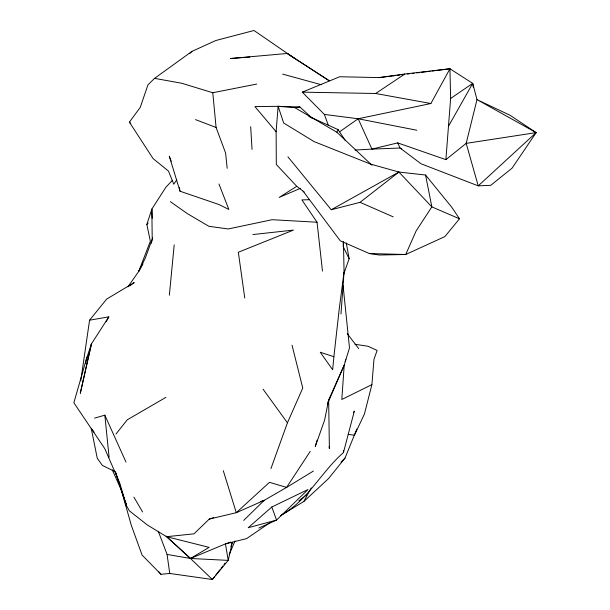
<?xml version="1.0" encoding="UTF-8"?>
<svg xmlns="http://www.w3.org/2000/svg" width="610" height="610" viewBox="0 0 610 610"><rect width="100%" height="100%" fill="white"/><g stroke="black" fill="none" stroke-linecap="round" stroke-linejoin="round"><path stroke-width="0.91" d="M343.277 241.934L343.224 246.661L349.141 258.777L343.88 273.585M355.058 150.06L371.932 149.107L397.674 142.885L445.887 159.652L450.63 98.477L449.944 68.778L404.796 74.016L379.153 77.6L339.678 76.746L302.285 92.148L324.367 114.421L328.271 125.141M340.975 314.005L344.063 272.014L343.445 241.911M304.192 191.982L296.75 186.294L276.322 164.502L276.116 131.722L278.114 106.315L299.884 106.979L312.373 118.386M348.135 434.396L354.463 435.182L364.429 414.022L371.894 384.628L373.983 359.298L377.132 350.445L367.914 346.228L354.944 344.276M333.883 356.72L332.656 369.744L320.265 352.244L333.883 356.72L339.32 308.218L344.063 272.014M169.351 295.232L174.201 244.869M80.756 380.777L89.571 320.197L106.643 299.106L134.223 282.567L129.655 285.991M85.552 363.507L86.689 358.032L91.447 343.865L108.832 316.834L89.571 320.197M232.326 542.343L228.209 560.384L212.349 579.5L169.732 573.453L160.941 574.284L142.077 555.077L131.325 525.347L121.276 489.967L115.397 471.789L126.377 505.438L129.381 510.829L147.46 525.058L166.591 536.693L190.465 558.463L212.349 579.5L214.674 576.511M151.349 243.314L152.622 237.862M281.889 514.749C307.974 500.025 321.356 471.843 343.453 452.567L354.349 411.056L353.487 412.741M317.101 440.138L315.263 446.512L324.596 420.168L328.653 400.068L344.208 365.108L349.492 347.913L343.079 285.541M327.341 404.628L328.653 400.068L329.385 448.541L329.125 446.68M230.908 546.697L232.265 542.313M127.917 286.913L138.798 271.275L150.35 241.24L146.857 224.457L151.859 209.047L165.928 187.186L172.355 180.377M270.954 468.556L287.432 422.806L302.758 388.036L292.037 345.214M280.508 515.648L303.788 501.519L328.508 478.614L345.031 458.072L356.812 429.051M229.192 554.703L235.002 540.963M328.386 401.685L344.208 365.108L341.813 399.481L371.894 384.628M371.955 165.226L336.903 132.263L338.108 129.617L308.858 116.449M87.581 356.385L86.689 358.032L73.863 402.775L104.783 448.647L119.705 482.945L126.377 505.438L125.637 501.786M106.178 321.775L108.832 316.834M345.054 361.364L345.939 359.732M324.367 114.421L358.161 118.767L430.889 103.517L449.944 68.778L472.712 83.372L476.989 99.613L466.185 143.365L478.225 185.859L490.745 185.326L512.034 168.192L536.137 132.622L510.036 115.259L476.989 99.613L536.137 132.622L478.225 185.859L421.06 163.785L400.068 148.024L397.674 142.885M303.788 501.519L311.26 487.908M448.701 125.874L472.712 83.372L473.223 87.116M142.976 263.924L138.798 271.275L145.31 258.076L152.21 239.173L151.859 209.047L152.187 218.35M310.254 451.308L286.624 487.398L264.229 500.33L236.291 512.682L209.23 519.102L193.988 533.834L166.591 536.693L209.123 547.368L190.465 558.463L167.079 554.429L158.318 531.356M176.755 179.843L173.781 184.22L168.467 171.082L153.064 158.562L129.396 122.152L140.269 107.345L147.955 84.843L154.559 78.355L191.959 51.377L215.795 40.519L253.996 30.5L294.569 58.362L329.293 80.794L287.241 53.474L230.473 58.514L249.864 57.005M215.833 575.016L219.905 569.793M221.064 568.299L222.81 566.057M223.969 564.563L225.128 563.068M115.984 434.03L127.261 419.81L165.966 397.324M276.116 131.722L254.919 106.59L278.114 106.315L283.688 122.999L314.043 141.573L370.461 164.067L398.879 172.043L425.551 175.024L451.644 207.08L459.49 218.792L444.896 236.573L405.726 254.5L379.298 255.01L369.363 253.554L340.266 240.805L303.101 191.166M341.104 462.052L345.031 458.072M146.857 224.457L148.161 223.138M189.946 53.406L191.959 51.377M243.687 520.421L264.229 500.33M271.801 507.017L248.224 527.726L276.566 520.078L307.989 489.54L271.801 507.017L276.566 520.078L258.853 528.031M445.887 159.652L466.185 143.365L536.137 132.622M287.92 156.816L331.238 209.741L360.075 202.337L398.879 172.043L431.857 206.874L459.49 218.792M298.885 500.879L306.304 495.076M339.495 131.851L358.161 118.767L416.798 130.22M450.63 98.477L472.712 83.372M270.177 522.526L246.615 538.6L225.471 543.891L190.465 558.463L166.042 536.106M302.285 92.148L375.661 93.498L404.796 74.016M296.75 186.294L279.205 197.419L300.517 188.299M313.441 471.034L286.624 487.398L269.467 482.327L236.291 512.682L223.29 470.684M331.238 209.741L398.879 172.043M230.771 542.054L225.471 543.891L228.209 560.384L190.465 558.463M209.23 519.102L213.744 517.57M260.623 501.565L263.329 500.642M94.565 418.147L104.828 415.166L126.003 462.09M154.559 78.355L181.788 83.273L212.783 92.735L256.696 84.073M278.114 106.315L294.836 107.65L299.884 106.979M379.153 77.6L395.196 75.594M397.087 75.365L399.916 75.007M401.807 74.771L403.69 74.542M407.472 74.069L409.356 73.833M412.192 73.482L414.076 73.246M416.912 72.895L419.741 72.537M421.624 72.3L430.126 71.248M432.01 71.012L449.944 68.778M252.868 234.553L293.425 230.1L238.335 252.258L244.762 298.023M309.354 199.706L301.897 199.889L317.055 222.231L322.476 271.107M369.363 253.554L405.726 254.5L416.104 230.976L431.857 206.874L425.551 175.024M317.055 222.231L272.106 219.707L228.231 228.963L208.872 226.295L187.239 213.553L170.381 201.674M375.661 93.498L430.889 103.517M282.621 74.115L321.173 84.683M171.227 161.246L169.275 156.107L180.003 191.212L219.066 204.563L228.849 209.474L218.967 183.991M195.528 119.621L216.085 127.467L225.601 153.018L227.172 168.314M360.075 202.337L393.206 216.847M114.581 471.393L102.343 465.399L97.242 458.224L91.256 428.403L94.093 432.139M401.754 148.87L400.068 148.024L371.932 149.107L358.161 118.767M294.836 107.65L336.903 132.263M287.241 53.474L294.569 58.362M129.396 122.152L130.792 123.441M158.63 571.562L160.941 574.284M347.22 333.617L358.665 348.562M263.055 389.165L287.432 422.806M338.108 129.617L345.298 140.582M133.91 497.135L142.58 511.942M112.248 469.769L121.276 489.967L126.377 505.438M346.312 242.94L349.141 258.777M179.363 187.544L180.003 191.212M167.079 554.429L169.732 573.453M104.828 415.166L109.106 457.248M212.783 92.735L216.085 127.467M250.672 126.659L252.037 149.397M343.377 450.683L343.453 452.567M91.447 343.865L80.314 393.168L91.447 343.865"/></g></svg>
